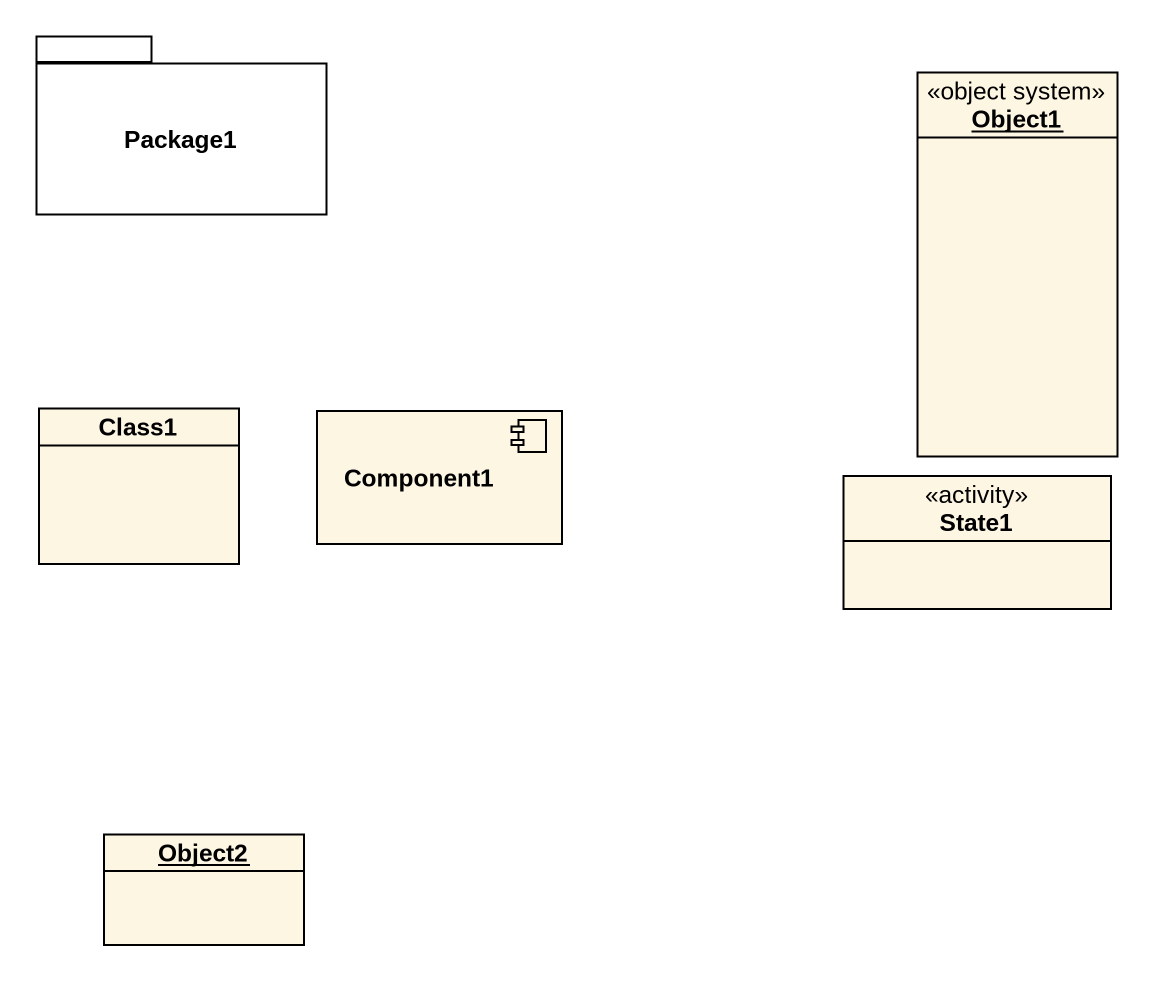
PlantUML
@startuml
allowmixing
hide circle
hide empty members
package Package1 {
}
object Object1 <<object system>>
class Class1
component Component1
class State1 <<activity>>
object Object2
@enduml
